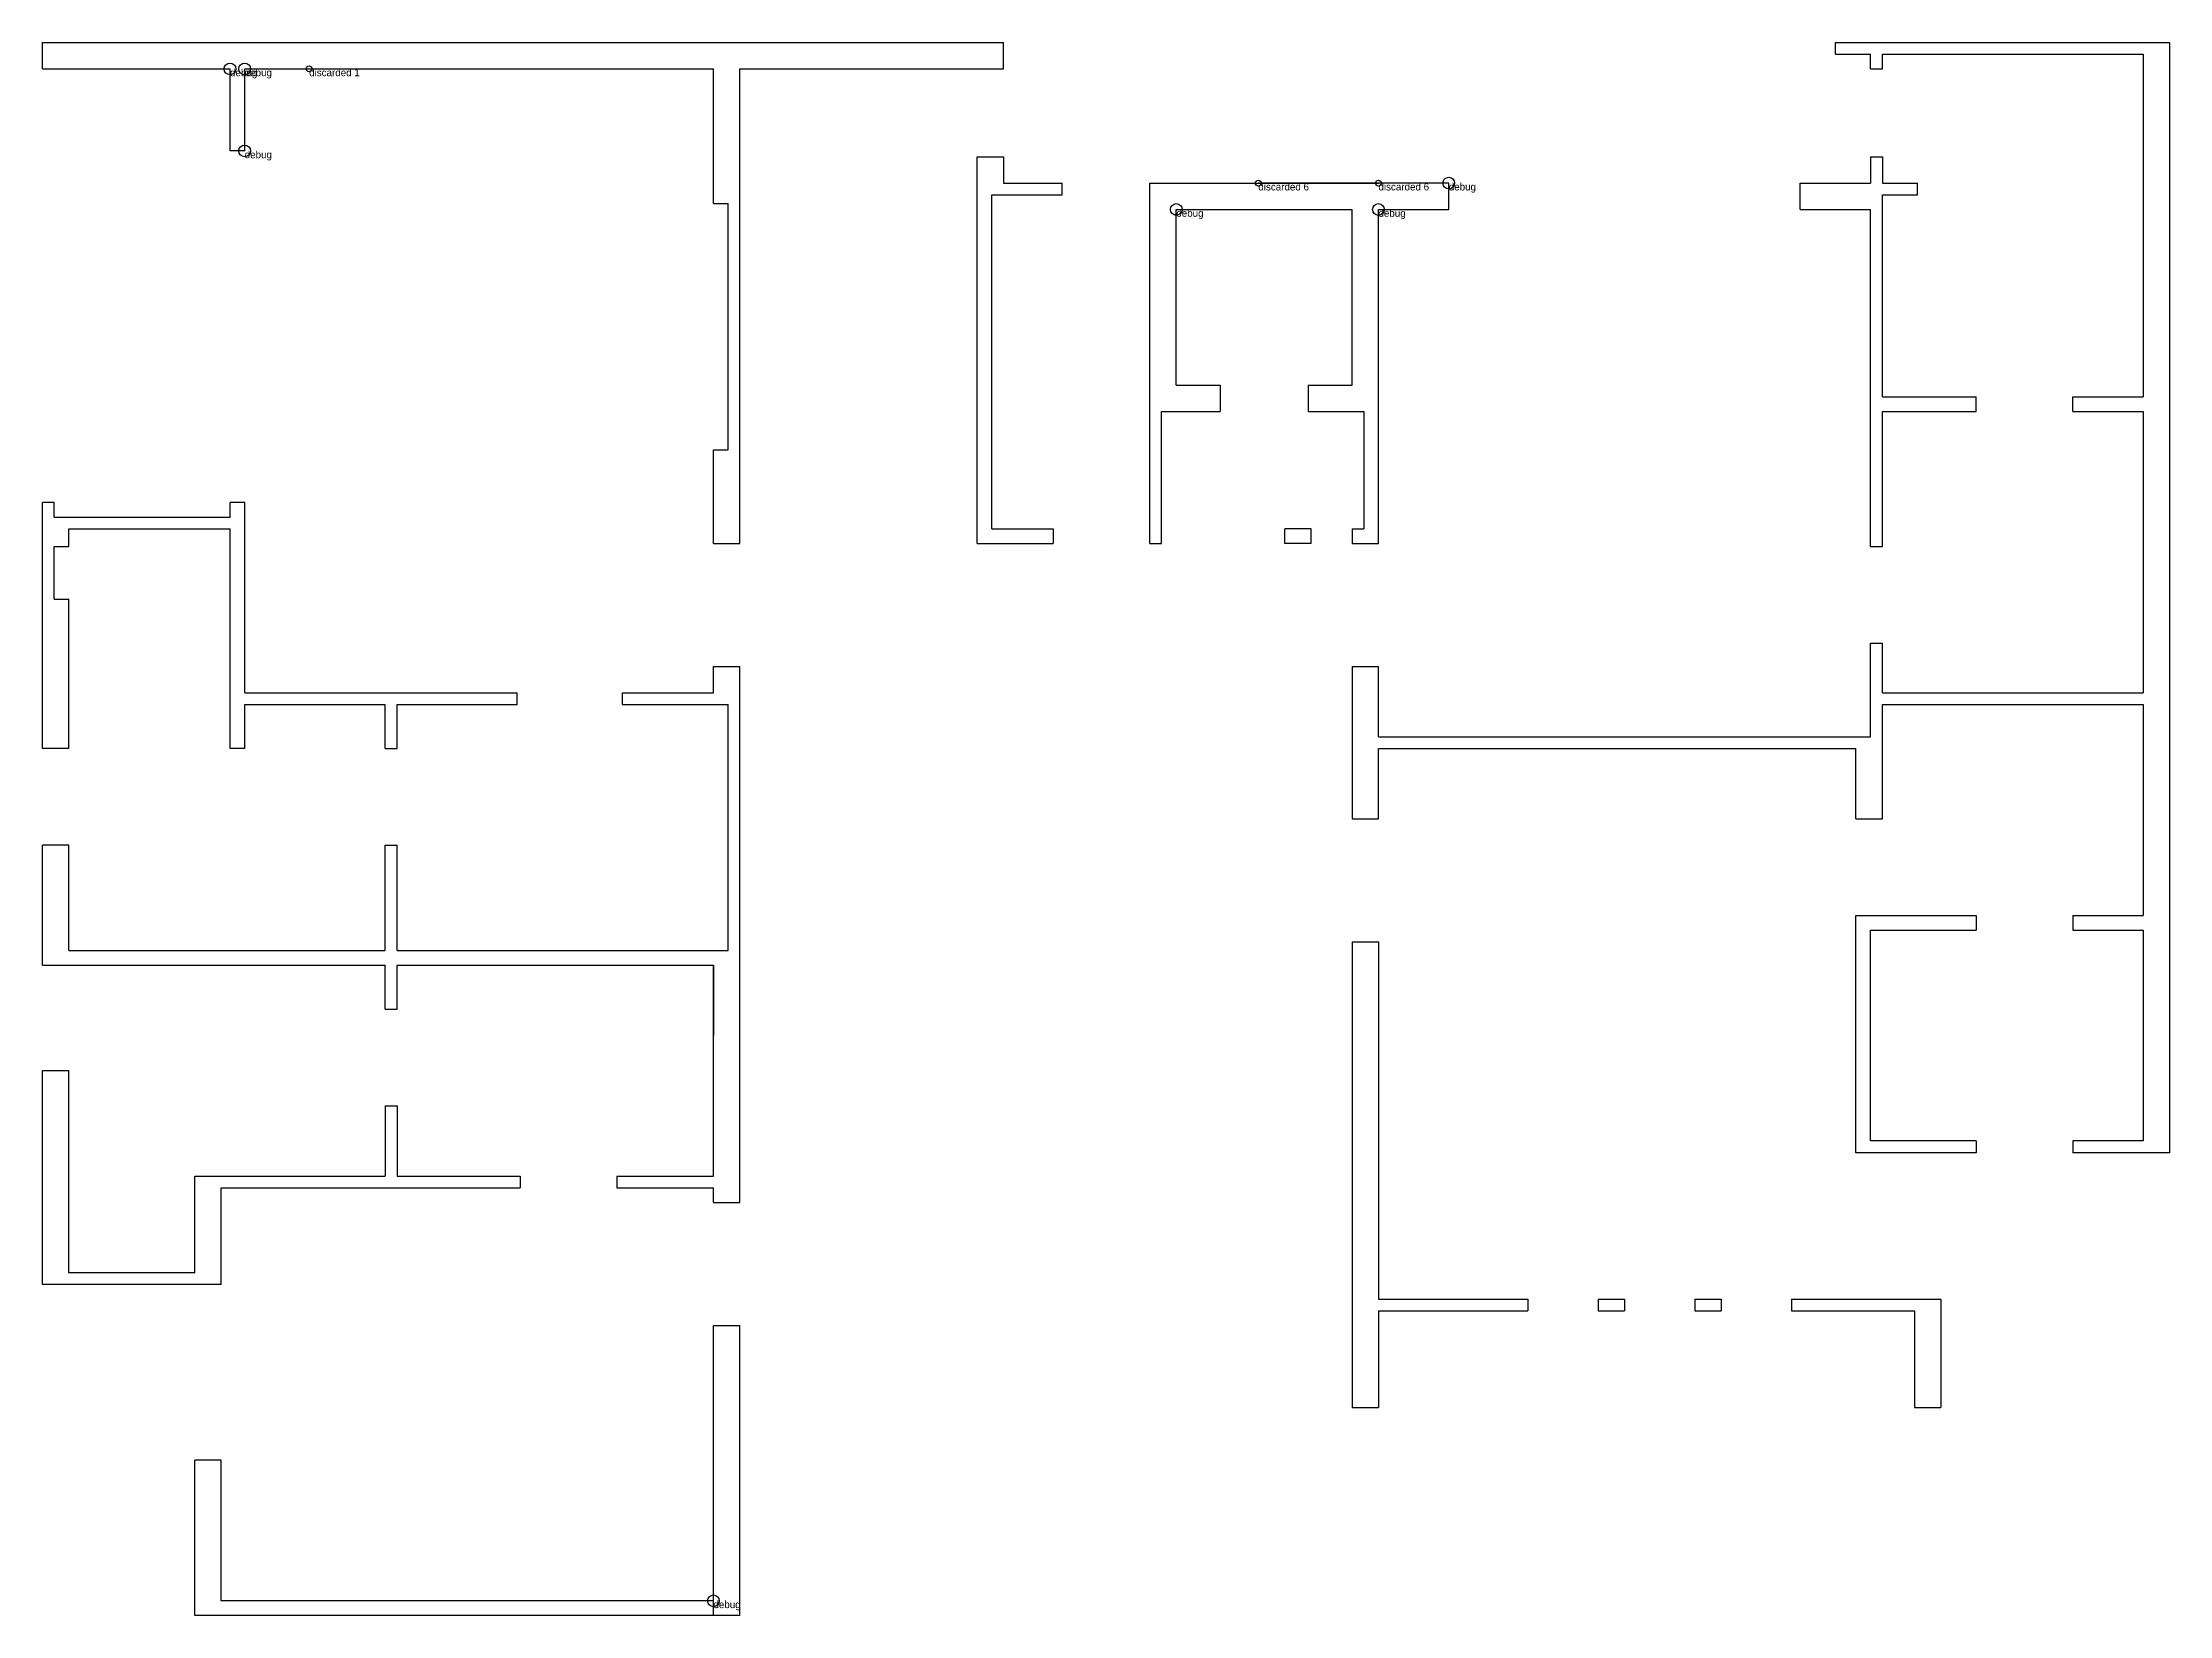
# Model space of a CAD drawing. Header units: metres. Extents: x 160 to 886, y 427 to 964.
import ezdxf

# ---------------------------------------------------------------- set-up
doc = ezdxf.new("R2010")
doc.units = ezdxf.units.M
doc.layers.add('WALL', color=7, linetype='Continuous')

msp = doc.modelspace()

# ---------------------------------------------------------------- linework, layer by layer
at = {"layer": 'debug', "color": 2}
for centre in [(224, 955), (224, 955), (229, 955), (229, 927), (640, 916), (640, 916), (640, 916), (640, 916), (640, 916), (640, 916), (547, 907), (547, 907), (547, 907), (547, 907), (547, 907), (547, 907), (616, 907), (616, 907), (616, 907), (616, 907), (616, 907), (616, 907), (389, 432)]:
    msp.add_circle(centre, 2, dxfattribs=at)
at = {"layer": 'debug', "color": 4}
for centre in [(251, 955), (575, 916), (616, 916), (616, 916)]:
    msp.add_circle(centre, 1, dxfattribs=at)
at = {"layer": 'WALL'}
for p, q in [((160, 964), (488, 964)), ((160, 955), (160, 964)), ((488, 955), (488, 964)), ((772, 964), (886, 964)), ((772, 960), (772, 964)), ((772, 960), (784, 960)), ((784, 955), (784, 960)), ((788, 960), (877, 960)), ((788, 955), (788, 960)), ((877, 960), (877, 843)), ((886, 964), (886, 585)), ((160, 955), (224, 955)), ((224, 927), (224, 955)), ((229, 955), (389, 955)), ((229, 927), (229, 955)), ((229, 955), (251, 955)), ((389, 909), (389, 955)), ((398, 955), (488, 955)), ((398, 793), (398, 955)), ((784, 955), (788, 955)), ((229, 927), (224, 927)), ((229, 927), (229, 927)), ((479, 793), (479, 925)), ((479, 925), (488, 925)), ((488, 925), (488, 916)), ((784, 925), (788, 925)), ((784, 925), (784, 916)), ((788, 925), (788, 916)), ((488, 916), (508, 916)), ((508, 912), (508, 916)), ((538, 916), (616, 916)), ((538, 793), (538, 916)), ((640, 916), (575, 916)), ((640, 907), (640, 916)), ((760, 916), (784, 916)), ((760, 907), (760, 916)), ((788, 916), (800, 916)), ((800, 912), (800, 916)), ((389, 909), (394, 909)), ((394, 825), (394, 909)), ((484, 798), (484, 912)), ((484, 912), (508, 912)), ((788, 843), (788, 912)), ((788, 912), (800, 912)), ((547, 907), (607, 907)), ((547, 847), (547, 907)), ((607, 847), (607, 907)), ((616, 793), (616, 907)), ((616, 907), (640, 907)), ((760, 907), (784, 907)), ((784, 792), (784, 907)), ((547, 847), (562, 847)), ((562, 847), (562, 838)), ((592, 847), (607, 847)), ((592, 847), (592, 838)), ((788, 843), (820, 843)), ((820, 838), (820, 843)), ((853, 843), (877, 843)), ((853, 838), (853, 843)), ((542, 838), (562, 838)), ((542, 793), (542, 838)), ((592, 838), (611, 838)), ((611, 838), (611, 798)), ((788, 792), (788, 838)), ((788, 838), (820, 838)), ((853, 838), (877, 838)), ((877, 838), (877, 742)), ((389, 793), (389, 825)), ((389, 825), (394, 825)), ((160, 723), (160, 807)), ((164, 807), (160, 807)), ((164, 802), (164, 807)), ((224, 802), (224, 807)), ((229, 807), (224, 807)), ((229, 742), (229, 807)), ((164, 802), (224, 802)), ((164, 792), (169, 792)), ((164, 774), (164, 792)), ((169, 792), (169, 798)), ((169, 798), (224, 798)), ((224, 723), (224, 798)), ((389, 793), (398, 793)), ((479, 793), (505, 793)), ((484, 798), (505, 798)), ((505, 798), (505, 793)), ((538, 793), (542, 793)), ((593, 798), (584, 798)), ((584, 793), (584, 798)), ((593, 793), (584, 793)), ((593, 793), (593, 798)), ((607, 798), (607, 793)), ((607, 798), (611, 798)), ((607, 793), (616, 793)), ((784, 792), (788, 792)), ((164, 774), (169, 774)), ((169, 723), (169, 774)), ((784, 727), (784, 759)), ((784, 759), (788, 759)), ((788, 742), (788, 759)), ((389, 751), (398, 751)), ((389, 742), (389, 751)), ((398, 568), (398, 751)), ((607, 751), (607, 699)), ((607, 751), (616, 751)), ((616, 727), (616, 751)), ((229, 742), (322, 742)), ((322, 738), (322, 742)), ((358, 742), (389, 742)), ((358, 738), (358, 742)), ((788, 742), (877, 742)), ((229, 738), (277, 738)), ((229, 723), (229, 738)), ((277, 723), (277, 738)), ((281, 738), (322, 738)), ((281, 723), (281, 738)), ((358, 738), (394, 738)), ((394, 654), (394, 738)), ((788, 699), (788, 738)), ((788, 738), (877, 738)), ((877, 738), (877, 666)), ((616, 727), (784, 727)), ((169, 723), (160, 723)), ((229, 723), (224, 723)), ((277, 723), (281, 723)), ((616, 699), (616, 723)), ((616, 723), (779, 723)), ((779, 699), (779, 723)), ((607, 699), (616, 699)), ((779, 699), (788, 699)), ((160, 649), (160, 690)), ((169, 690), (160, 690)), ((169, 654), (169, 690)), ((277, 690), (281, 690)), ((277, 654), (277, 690)), ((281, 654), (281, 690)), ((779, 666), (820, 666)), ((779, 585), (779, 666)), ((784, 589), (784, 661)), ((784, 661), (820, 661)), ((820, 666), (820, 661)), ((853, 666), (877, 666)), ((853, 666), (853, 661)), ((853, 661), (877, 661)), ((877, 661), (877, 589)), ((169, 654), (277, 654)), ((281, 654), (394, 654)), ((607, 657), (607, 498)), ((607, 657), (616, 657)), ((616, 657), (616, 535)), ((160, 649), (277, 649)), ((277, 634), (277, 649)), ((281, 649), (389, 649)), ((281, 634), (281, 649)), ((389, 649), (389, 625)), ((389, 577), (389, 649)), ((277, 634), (281, 634)), ((160, 540), (160, 613)), ((160, 613), (169, 613)), ((169, 544), (169, 613)), ((277, 601), (281, 601)), ((277, 601), (277, 577)), ((281, 601), (281, 577)), ((820, 589), (784, 589)), ((820, 589), (820, 585)), ((877, 589), (853, 589)), ((853, 589), (853, 585)), ((820, 585), (779, 585)), ((886, 585), (853, 585)), ((212, 577), (277, 577)), ((212, 544), (212, 577)), ((281, 577), (323, 577)), ((323, 577), (323, 573)), ((356, 577), (389, 577)), ((356, 577), (356, 573)), ((221, 573), (323, 573)), ((221, 540), (221, 573)), ((356, 573), (389, 573)), ((389, 568), (389, 573)), ((389, 568), (398, 568)), ((221, 540), (160, 540)), ((212, 544), (169, 544)), ((616, 535), (667, 535)), ((616, 531), (616, 498)), ((616, 531), (667, 531)), ((667, 535), (667, 531)), ((691, 535), (700, 535)), ((691, 535), (691, 531)), ((691, 531), (700, 531)), ((700, 535), (700, 531)), ((724, 535), (733, 535)), ((724, 535), (724, 531)), ((724, 531), (733, 531)), ((733, 535), (733, 531)), ((757, 535), (808, 535)), ((757, 535), (757, 531)), ((757, 531), (799, 531)), ((799, 531), (799, 498)), ((808, 535), (808, 498)), ((389, 427), (389, 526)), ((389, 526), (398, 526)), ((398, 427), (398, 526)), ((607, 498), (616, 498)), ((799, 498), (808, 498)), ((212, 427), (212, 480)), ((221, 480), (212, 480)), ((221, 432), (221, 480)), ((389, 432), (221, 432)), ((398, 427), (212, 427))]:
    msp.add_line(p, q, dxfattribs=at)

# ---------------------------------------------------------------- texts
at = {"layer": 'debug', "char_height": 2.5, "attachment_point": 1}
for s, insert in [('debug', (224, 955)), ('debug', (224, 955)), ('debug', (229, 955)), ('discarded 1', (251, 955)), ('debug', (229, 927)), ('discarded 6', (575, 916)), ('discarded 6', (616, 916)), ('discarded 6', (616, 916)), ('debug', (640, 916)), ('debug', (640, 916)), ('debug', (640, 916)), ('debug', (640, 916)), ('debug', (640, 916)), ('debug', (640, 916)), ('debug', (547, 907)), ('debug', (547, 907)), ('debug', (547, 907)), ('debug', (547, 907)), ('debug', (547, 907)), ('debug', (547, 907)), ('debug', (616, 907)), ('debug', (616, 907)), ('debug', (616, 907)), ('debug', (616, 907)), ('debug', (616, 907)), ('debug', (616, 907)), ('debug', (389, 432))]:
    msp.add_mtext(s, dxfattribs=dict(at, insert=insert))

doc.saveas('drawing.dxf')
